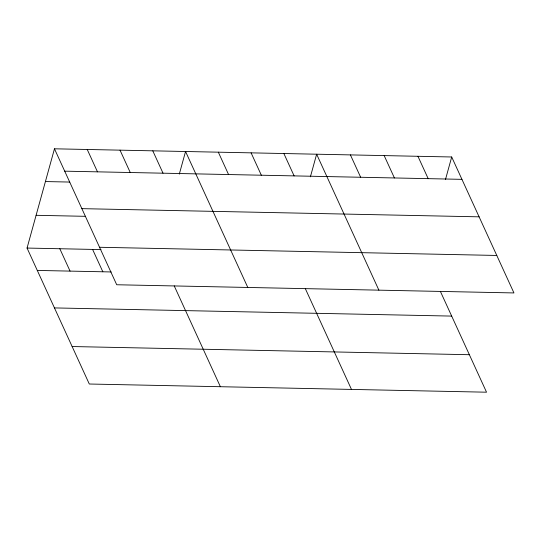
<?xml version="1.0" encoding="UTF-8"?>
<svg xmlns="http://www.w3.org/2000/svg" width="541" height="541" viewBox="0 0 541 541"><rect width="100%" height="100%" fill="white"/><g stroke="black" fill="none" stroke-linecap="round" stroke-linejoin="round"><path stroke-width="0.81" d="M440.36 291.356L486.535 392.198L89.299 384.015L27.05 248.062L54.465 148.802L451.701 156.985L513.95 292.938L116.714 284.755L54.465 148.802M179.308 174.114L185.556 151.5L247.798 287.46M310.399 176.819L316.641 154.199L378.889 290.159M445.459 179.598L451.701 156.985M64.71 171.166L461.946 179.348M45.417 181.56L69.789 182.06M81.867 208.65L479.11 216.833M36.098 215.304L85.674 216.326M99.551 247.271L496.787 255.453M27.05 248.062L100.998 249.584M37.288 270.432L111.236 271.954M54.452 307.917L451.688 316.093M72.136 346.538L469.372 354.713M417.936 156.288L428.181 178.652M384.171 155.592L394.416 177.955M350.406 154.895L360.651 177.265M283.869 153.522L294.115 175.893M251.098 152.853L261.337 175.216M305.3 288.576L351.474 389.419M218.327 152.177L228.566 174.54M152.785 150.824L163.024 173.194M120.014 150.148L130.253 172.518M174.216 285.871L220.383 386.72M87.236 149.478L97.481 171.842M92.592 249.415L102.837 271.778M59.821 248.738L70.059 271.102"/></g></svg>
